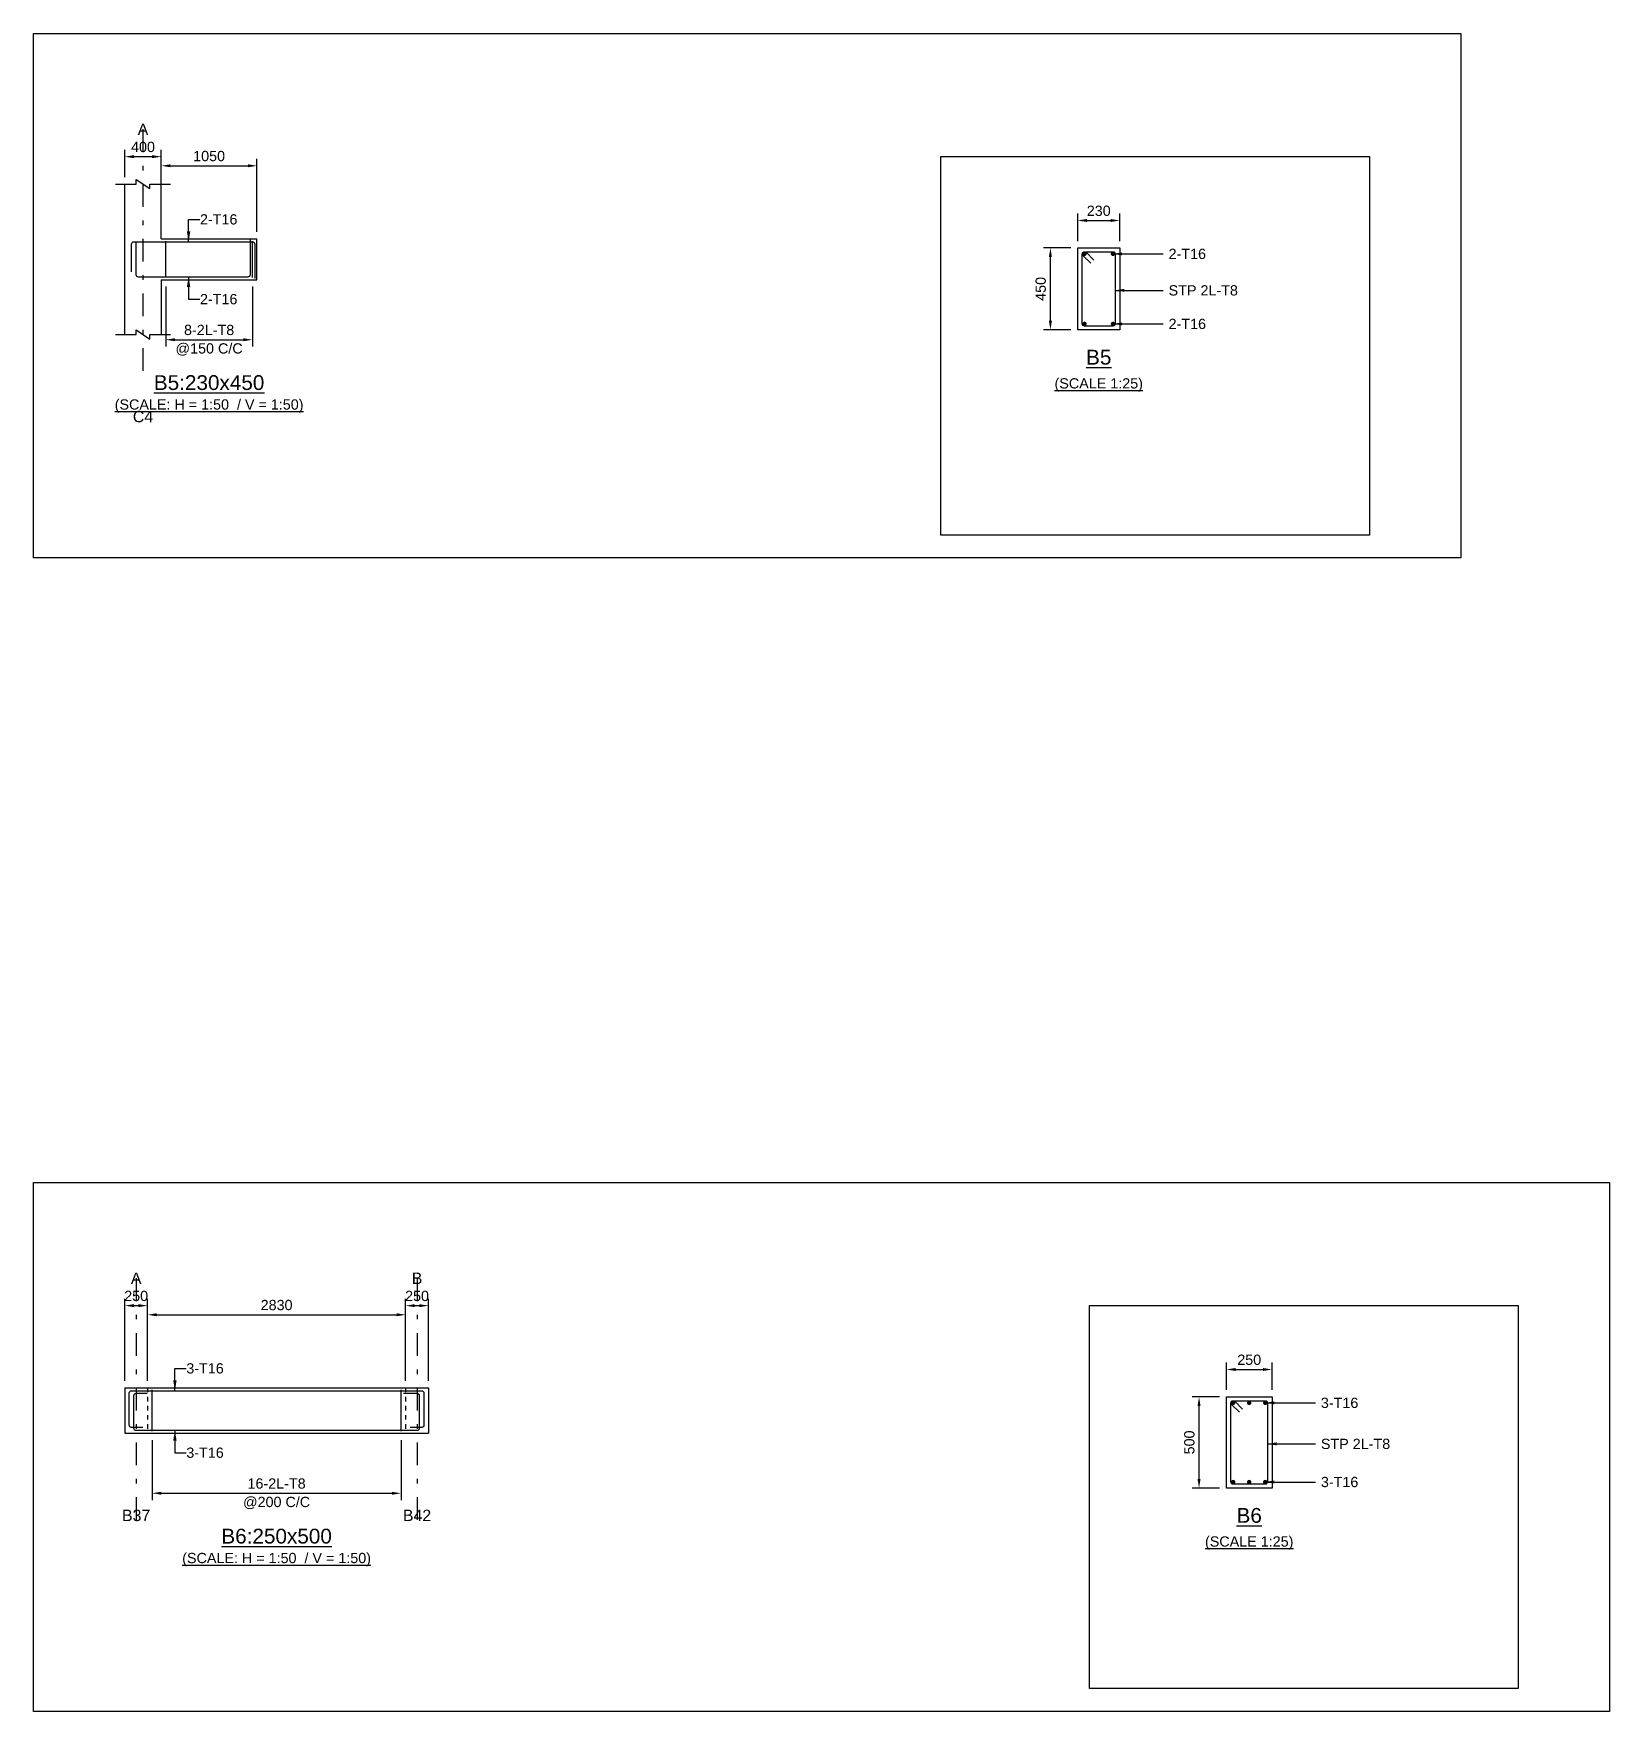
# Model space of a CAD drawing. Header units: inches. Extents: x -2000 to 143800, y -765100 to 3300.
# Drawn here: x -2000 to 32560, y -84000 to -47200 of the extents above; entities that cross this region are included whole.
import ezdxf
from ezdxf.enums import TextEntityAlignment as Align

# ---------------------------------------------------------------- set-up
doc = ezdxf.new("R2010")
doc.units = ezdxf.units.IN
doc.header["$LTSCALE"] = 1000
doc.header["$MEASUREMENT"] = 0
doc.linetypes.add('SCCenter', pattern=[1.2, 0.5, -0.3, 0.1, -0.3])
doc.linetypes.add('SCHidden', pattern=[0.2, 0.1, -0.1])
for name, color, linetype in [('Concrete Line', 2, 'Continuous'), ('Cut Line', 31, 'Continuous'), ('Dimension', 31, 'Continuous'), ('Grid', 8, 'Continuous'), ('Labels', 4, 'Continuous'), ('Labels_Support', 4, 'Continuous'), ('Link', 225, 'Continuous'), ('Reinforcement', 4, 'Continuous'), ('Schedule Border', 60, 'Continuous'), ('Text', 31, 'Continuous'), ('Text_Scale', 31, 'Continuous')]:
    doc.layers.add(name, color=color, linetype=linetype)
doc.styles.add('SC-SansSerif', font='SansSerif')
doc.styles.get("Standard").update_dxf_attribs({"font": 'txt.shx'})
doc.dimstyles.new('SCBBSDimStyl', dxfattribs={"dimtxt": 225, "dimasz": 200, "dimexe": 150, "dimexo": 150, "dimgap": 100, "dimtad": 1, "dimtoh": 1, "dimdec": 0, "dimzin": 0, "dimdsep": 46, "dimtxsty": 'SC-SansSerif', "dimcen": 0.09, "dimclrd": 8, "dimclre": 8, "dimclrt": 31, "dimadec": 0, "dimazin": 0, "dimtfac": 1, "dimtdec": 0, "dimtix": 1, "dimtofl": 0, "dimtmove": 0, "dimatfit": 3, "dimfxl": 1, "dimtolj": 1, "dimtzin": 0, "dimarcsym": 0})
doc.dimstyles.get("Standard").update_dxf_attribs({"dimtxt": 0.18, "dimasz": 225, "dimexe": 0.18, "dimexo": 0.0625, "dimgap": 0.09, "dimtad": 0, "dimtih": 1, "dimtoh": 1, "dimdec": 4, "dimzin": 0, "dimdsep": 46, "dimtxsty": 'Standard', "dimcen": 0.09, "dimadec": 0, "dimazin": 0, "dimtfac": 1, "dimtdec": 4, "dimtofl": 0, "dimtmove": 0, "dimatfit": 3, "dimfxl": 1, "dimtolj": 1, "dimtzin": 0, "dimarcsym": 0})

# ---------------------------------------------------------------- blocks, each defined once
blk = doc.blocks.new('*D51')
at = {"color": 8, "linetype": 'ByBlock', "lineweight": -2}
for p, q in [((900, -52750), (900, -54065)), ((2800, -52750), (2800, -54065)), ((1100, -53915), (2600, -53915))]:
    blk.add_line(p, q, dxfattribs=at)
at = {"color": 8}
for points in [[(900, -53915), (1100, -53882), (1100, -53948)], [(2800, -53915), (2600, -53948), (2600, -53882)]]:
    blk.add_solid(points, dxfattribs=at)
at = {"layer": 'DEFPOINTS', "color": 31}
for p in [(900, -52600), (2800, -52600), (900, -53915)]:
    blk.add_point(p, dxfattribs=at)
at = {"color": 31, "char_height": 225, "attachment_point": 5, "style": 'SC-SansSerif'}
for s, insert in [('\\A1;8-2L-T8', (1850, -53702)), ('\\A1;@150 C/C', (1850, -54128))]:
    blk.add_mtext(s, dxfattribs=dict(at, insert=insert))
blk = doc.blocks.new('*D52')
at = {"color": 8, "linetype": 'ByBlock', "lineweight": -2}
for p, q in [((20900, -51750), (20900, -51150)), ((21820, -51750), (21820, -51150)), ((21100, -51300), (21620, -51300))]:
    blk.add_line(p, q, dxfattribs=at)
at = {"color": 8}
for points in [[(20900, -51300), (21100, -51267), (21100, -51333)], [(21820, -51300), (21620, -51333), (21620, -51267)]]:
    blk.add_solid(points, dxfattribs=at)
at = {"layer": 'DEFPOINTS', "color": 31}
for p in [(20900, -51300), (20900, -51900), (21820, -51900)]:
    blk.add_point(p, dxfattribs=at)
at = {"color": 31, "insert": (21360, -51088), "char_height": 225, "attachment_point": 5, "style": 'SC-SansSerif'}
blk.add_mtext('\\A1;230', dxfattribs=at)
blk = doc.blocks.new('*D53')
at = {"color": 8, "linetype": 'ByBlock', "lineweight": -2}
for p, q in [((20750, -51900), (20150, -51900)), ((20300, -53500), (20300, -52100)), ((20750, -53700), (20150, -53700))]:
    blk.add_line(p, q, dxfattribs=at)
at = {"color": 8}
for points in [[(20300, -51900), (20333, -52100), (20267, -52100)], [(20300, -53700), (20267, -53500), (20333, -53500)]]:
    blk.add_solid(points, dxfattribs=at)
at = {"layer": 'DEFPOINTS', "color": 31}
for p in [(20900, -51900), (20300, -53700), (20900, -53700)]:
    blk.add_point(p, dxfattribs=at)
at = {"color": 31, "insert": (20088, -52800), "char_height": 225, "attachment_point": 5, "rotation": 90, "style": 'SC-SansSerif'}
blk.add_mtext('\\A1;450', dxfattribs=at)
blk = doc.blocks.new('*D54')
at = {"color": 8, "linetype": 'ByBlock', "lineweight": -2}
for p, q in [((800, -50350), (800, -49950)), ((2900, -51550), (2900, -49950)), ((1000, -50100), (2700, -50100))]:
    blk.add_line(p, q, dxfattribs=at)
at = {"color": 8}
for points in [[(800, -50100), (1000, -50067), (1000, -50133)], [(2900, -50100), (2700, -50133), (2700, -50067)]]:
    blk.add_solid(points, dxfattribs=at)
at = {"layer": 'DEFPOINTS', "color": 31}
for p in [(800, -50100), (800, -50500), (2900, -51700)]:
    blk.add_point(p, dxfattribs=at)
at = {"color": 31, "insert": (1850, -49888), "char_height": 225, "attachment_point": 5, "style": 'SC-SansSerif'}
blk.add_mtext('\\A1;1050', dxfattribs=at)
blk = doc.blocks.new('*D55')
at = {"color": 8, "linetype": 'ByBlock', "lineweight": -2}
for p, q in [((0, -50350), (0, -49750)), ((200, -49900), (600, -49900)), ((800, -51550), (800, -49750))]:
    blk.add_line(p, q, dxfattribs=at)
at = {"color": 8}
for points in [[(0, -49900), (200, -49867), (200, -49933)], [(800, -49900), (600, -49933), (600, -49867)]]:
    blk.add_solid(points, dxfattribs=at)
at = {"layer": 'DEFPOINTS', "color": 31}
for p in [(0, -49900), (0, -50500), (800, -51700)]:
    blk.add_point(p, dxfattribs=at)
at = {"color": 31, "insert": (400, -49688), "char_height": 225, "attachment_point": 5, "style": 'SC-SansSerif'}
blk.add_mtext('\\A1;400', dxfattribs=at)
blk = doc.blocks.new('*D56')
at = {"color": 8, "linetype": 'ByBlock', "lineweight": -2}
for p, q in [((600, -78050), (600, -79365)), ((6060, -78050), (6060, -79365)), ((800, -79215), (5860, -79215))]:
    blk.add_line(p, q, dxfattribs=at)
at = {"color": 8}
for points in [[(600, -79215), (800, -79182), (800, -79248)], [(6060, -79215), (5860, -79248), (5860, -79182)]]:
    blk.add_solid(points, dxfattribs=at)
at = {"layer": 'DEFPOINTS', "color": 31}
for p in [(600, -77900), (6060, -77900), (600, -79215)]:
    blk.add_point(p, dxfattribs=at)
at = {"color": 31, "char_height": 225, "attachment_point": 5, "style": 'SC-SansSerif'}
for s, insert in [('\\A1;16-2L-T8', (3330, -79002)), ('\\A1;@200 C/C', (3330, -79428))]:
    blk.add_mtext(s, dxfattribs=dict(at, insert=insert))
blk = doc.blocks.new('*D57')
at = {"color": 8, "linetype": 'ByBlock', "lineweight": -2}
for p, q in [((24160, -76950), (24160, -76350)), ((24360, -76500), (24960, -76500)), ((25160, -76950), (25160, -76350))]:
    blk.add_line(p, q, dxfattribs=at)
at = {"color": 8}
for points in [[(24160, -76500), (24360, -76467), (24360, -76533)], [(25160, -76500), (24960, -76533), (24960, -76467)]]:
    blk.add_solid(points, dxfattribs=at)
at = {"layer": 'DEFPOINTS', "color": 31}
for p in [(24160, -76500), (24160, -77100), (25160, -77100)]:
    blk.add_point(p, dxfattribs=at)
at = {"color": 31, "insert": (24660, -76288), "char_height": 225, "attachment_point": 5, "style": 'SC-SansSerif'}
blk.add_mtext('\\A1;250', dxfattribs=at)
blk = doc.blocks.new('*D58')
at = {"color": 8, "linetype": 'ByBlock', "lineweight": -2}
for p, q in [((24010, -77100), (23410, -77100)), ((23560, -78900), (23560, -77300)), ((24010, -79100), (23410, -79100))]:
    blk.add_line(p, q, dxfattribs=at)
at = {"color": 8}
for points in [[(23560, -77100), (23593, -77300), (23527, -77300)], [(23560, -79100), (23527, -78900), (23593, -78900)]]:
    blk.add_solid(points, dxfattribs=at)
at = {"layer": 'DEFPOINTS', "color": 31}
for p in [(24160, -77100), (23560, -79100), (24160, -79100)]:
    blk.add_point(p, dxfattribs=at)
at = {"color": 31, "insert": (23348, -78100), "char_height": 225, "attachment_point": 5, "rotation": 90, "style": 'SC-SansSerif'}
blk.add_mtext('\\A1;500', dxfattribs=at)
blk = doc.blocks.new('*D59')
at = {"color": 8, "linetype": 'ByBlock', "lineweight": -2}
for p, q in [((500, -76750), (500, -75150)), ((700, -75300), (5960, -75300)), ((6160, -76750), (6160, -75150))]:
    blk.add_line(p, q, dxfattribs=at)
at = {"color": 8}
for points in [[(500, -75300), (700, -75267), (700, -75333)], [(6160, -75300), (5960, -75333), (5960, -75267)]]:
    blk.add_solid(points, dxfattribs=at)
at = {"layer": 'DEFPOINTS', "color": 31}
for p in [(500, -75300), (500, -76900), (6160, -76900)]:
    blk.add_point(p, dxfattribs=at)
at = {"color": 31, "insert": (3330, -75088), "char_height": 225, "attachment_point": 5, "style": 'SC-SansSerif'}
blk.add_mtext('\\A1;2830', dxfattribs=at)
blk = doc.blocks.new('*D60')
at = {"color": 8, "linetype": 'ByBlock', "lineweight": -2}
for p, q in [((0, -76750), (0, -74950)), ((500, -76750), (500, -74950)), ((200, -75100), (300, -75100))]:
    blk.add_line(p, q, dxfattribs=at)
at = {"color": 8}
for points in [[(0, -75100), (200, -75067), (200, -75133)], [(500, -75100), (300, -75133), (300, -75067)]]:
    blk.add_solid(points, dxfattribs=at)
at = {"layer": 'DEFPOINTS', "color": 31}
for p in [(0, -75100), (0, -76900), (500, -76900)]:
    blk.add_point(p, dxfattribs=at)
at = {"color": 31, "insert": (250, -74888), "char_height": 225, "attachment_point": 5, "style": 'SC-SansSerif'}
blk.add_mtext('\\A1;250', dxfattribs=at)
blk = doc.blocks.new('*D61')
at = {"color": 8, "linetype": 'ByBlock', "lineweight": -2}
for p, q in [((6160, -76750), (6160, -74950)), ((6660, -76750), (6660, -74950)), ((6360, -75100), (6460, -75100))]:
    blk.add_line(p, q, dxfattribs=at)
at = {"color": 8}
for points in [[(6160, -75100), (6360, -75067), (6360, -75133)], [(6660, -75100), (6460, -75133), (6460, -75067)]]:
    blk.add_solid(points, dxfattribs=at)
at = {"layer": 'DEFPOINTS', "color": 31}
for p in [(6160, -75100), (6160, -76900), (6660, -76900)]:
    blk.add_point(p, dxfattribs=at)
at = {"color": 31, "insert": (6410, -74888), "char_height": 225, "attachment_point": 5, "style": 'SC-SansSerif'}
blk.add_mtext('\\A1;250', dxfattribs=at)

msp = doc.modelspace()

# ---------------------------------------------------------------- linework, layer by layer
at = {"layer": 'Concrete Line'}
for p, q in [((0, -53800), (0, -50500)), ((800, -51700), (800, -50500)), ((2900, -52600), (2900, -51700)), ((800, -52600), (800, -53800))]:
    msp.add_line(p, q, dxfattribs=at)
for points in [[(800, -51700), (2900, -51700)], [(800, -52600), (2900, -52600)], [(0, -76900), (500, -76900)], [(0, -76900), (0, -77900)], [(500, -76900), (6160, -76900)], [(6160, -76900), (6660, -76900)], [(6660, -76900), (6660, -77900)], [(0, -77900), (500, -77900)], [(500, -77900), (6160, -77900)], [(6160, -77900), (6660, -77900)]]:
    msp.add_lwpolyline(points, dxfattribs=at)
for points in [[(20900, -51900), (21820, -51900), (21820, -53700), (20900, -53700)], [(24160, -77100), (25160, -77100), (25160, -79100), (24160, -79100)]]:
    msp.add_lwpolyline(points, close=True, dxfattribs=at)
at = {"layer": 'Concrete Line', "color": 8, "linetype": 'SCHidden'}
for points in [[(500, -76900), (500, -77900)], [(6160, -76900), (6160, -77900)]]:
    msp.add_lwpolyline(points, dxfattribs=at)
at = {"layer": 'Cut Line'}
for points in [[(-200, -50500), (250, -50500), (250, -50400), (550, -50600), (550, -50500), (1000, -50500)], [(-200, -53800), (250, -53800), (250, -53700), (550, -53900), (550, -53800), (1000, -53800)]]:
    msp.add_lwpolyline(points, dxfattribs=at)
at = {"layer": 'Grid', "linetype": 'SCCenter'}
for p, q in [((400, -49300), (400, -54600)), ((250, -74500), (250, -79900)), ((6410, -74500), (6410, -79900))]:
    msp.add_line(p, q, dxfattribs=at)
at = {"layer": 'Grid'}
for centre in [(400, -49300), (250, -74500), (6410, -74500)]:
    msp.add_circle(centre, 0, dxfattribs=at)
at = {"layer": 'Link'}
for p, q in [((900, -52550), (900, -51750)), ((2800, -52550), (2800, -51750)), ((600, -77850), (600, -76950)), ((6060, -77850), (6060, -76950))]:
    msp.add_line(p, q, dxfattribs=at)
for points in [[(21183.8, -52235.6), (21014.1, -52065.9, -0.6681786), (21048, -51984), (21672, -51984, -0.4142136), (21720, -52032), (21720, -53568, -0.4142136), (21672, -53616), (21048, -53616, -0.4142136), (21000, -53568), (21000, -52032, -0.6681786), (21081.9, -51998.1), (21251.6, -52167.8)], [(24443.8, -77435.6), (24274.1, -77265.9, -0.6681786), (24308, -77184), (25012, -77184, -0.4142136), (25060, -77232), (25060, -78968, -0.4142136), (25012, -79016), (24308, -79016, -0.4142136), (24260, -78968), (24260, -77232, -0.6681786), (24341.9, -77198.1), (24511.6, -77367.8)]]:
    msp.add_lwpolyline(points, format="xyb", dxfattribs=at)
at = {"layer": 'Reinforcement'}
for points in [[(148, -52426), (148, -51816, -0.4142136), (198, -51766), (2800, -51766, -0.4142136), (2850, -51816), (2850, -52575)], [(244, -51778), (244, -52484, 0.4142136), (294, -52534), (2704, -52534, 0.4142136), (2754, -52484), (2754, -51725)], [(398, -77770), (148, -77770, -0.4142136), (98, -77720), (98, -77016, -0.4142136), (148, -76966), (6512, -76966, -0.4142136), (6562, -77016), (6562, -77720, -0.4142136), (6512, -77770), (6262, -77770)], [(494, -77030), (244, -77030, 0.4142136), (194, -77080), (194, -77784, 0.4142136), (244, -77834), (6416, -77834, 0.4142136), (6466, -77784), (6466, -77080, 0.4142136), (6416, -77030), (6116, -77030)]]:
    msp.add_lwpolyline(points, format="xyb", dxfattribs=at)
at = {"layer": 'Reinforcement', "const_width": 48}
for points in [[(21024, -52032, 1), (21072, -52032, 1)], [(21648, -52032, 1), (21696, -52032, 1)], [(21024, -53568, 1), (21072, -53568, 1)], [(21648, -53568, 1), (21696, -53568, 1)], [(24284, -77232, 1), (24332, -77232, 1)], [(24636, -77232, 1), (24684, -77232, 1)], [(24988, -77232, 1), (25036, -77232, 1)], [(24284, -78968, 1), (24332, -78968, 1)], [(24636, -78968, 1), (24684, -78968, 1)], [(24988, -78968, 1), (25036, -78968, 1)]]:
    msp.add_lwpolyline(points, format="xyb", close=True, dxfattribs=at)
at = {"layer": 'Schedule Border'}
for points in [[(-2000, -47200), (29300, -47200), (29300, -58700), (-2000, -58700)], [(17900, -49900), (27300, -49900), (27300, -58200), (17900, -58200)], [(-2000, -72400), (32560, -72400), (32560, -84000), (-2000, -84000)], [(21160, -75100), (30560, -75100), (30560, -83500), (21160, -83500)]]:
    msp.add_lwpolyline(points, close=True, dxfattribs=at)

# ---------------------------------------------------------------- texts
at = {"layer": 'Grid', "style": 'SC-SansSerif'}
for s, p in [('A', (400, -49300)), ('A', (250, -74500)), ('B', (6410, -74500))]:
    msp.add_text(s, height=250, dxfattribs=at).set_placement(p, align=Align.MIDDLE)
at = {"layer": 'Labels', "style": 'SC-SansSerif'}
for s, p in [('%%uB5', (21360, -54300)), ('%%uB6', (24660, -79700))]:
    msp.add_text(s, height=325, dxfattribs=at).set_placement(p, align=Align.MIDDLE)
for s, p in [('%%uB5:230x450', (1850, -55115)), ('%%uB6:250x500', (3330, -80415))]:
    msp.add_text(s, height=325, dxfattribs=at).set_placement(p, align=Align.BOTTOM_CENTER)
at = {"layer": 'Labels_Support', "style": 'SC-SansSerif'}
for s, p in [('C4', (400, -55800)), ('B37', (250, -79900)), ('B42', (6410, -79900))]:
    msp.add_text(s, height=250, dxfattribs=at).set_placement(p, align=Align.BOTTOM_CENTER)
at = {"layer": 'Text', "style": 'SC-SansSerif'}
for s, p in [('2-T16', (1650, -51275)), ('2-T16', (22892, -52032)), ('2-T16', (1650, -53025)), ('STP 2L-T8', (22892, -52832)), ('2-T16', (22892, -53568)), ('3-T16', (1350, -76475)), ('3-T16', (26232, -77232)), ('3-T16', (1350, -78325)), ('STP 2L-T8', (26232, -78132)), ('3-T16', (26232, -78968))]:
    msp.add_text(s, height=225, dxfattribs=at).set_placement(p, align=Align.MIDDLE_LEFT)
for p in [(21360, -54900), (24660, -80300)]:
    msp.add_text('%%u(SCALE 1:25)', height=225, dxfattribs=at).set_placement(p, align=Align.MIDDLE)
at = {"layer": 'Text_Scale', "style": 'SC-SansSerif'}
for p in [(1850, -55515), (3330, -80815)]:
    msp.add_text('%%u(SCALE: H = 1:50  / V = 1:50)', height=225, dxfattribs=at).set_placement(p, align=Align.BOTTOM_CENTER)

# ---------------------------------------------------------------- dimensions: what is measured, and where the dimension line sits
at = {"layer": 'Dimension'}
for base, p1, p2, text, picture, middle in [((800, -49900), (0, -50500), (800, -51700), '400', '*D55', (400, -49900)), ((2900, -50100), (800, -50500), (2900, -51700), '1050', '*D54', (1850, -50100)), ((2800, -53915), (900, -52600), (2800, -52600), '8-2L-T8\\X@150 C/C', '*D51', (1850, -53915)), ((500, -75100), (0, -76900), (500, -76900), '250', '*D60', (250, -75100)), ((6160, -75300), (500, -76900), (6160, -76900), '2830', '*D59', (3330, -75300)), ((6660, -75100), (6160, -76900), (6660, -76900), '250', '*D61', (6410, -75100)), ((6060, -79215), (600, -77900), (6060, -77900), '16-2L-T8\\X@200 C/C', '*D56', (3330, -79215))]:
    dim = msp.add_linear_dim(base=base, p1=p1, p2=p2, text=text, dimstyle='SCBBSDimStyl', dxfattribs=at)
    dim.commit()
    dim.dimension.update_dxf_attribs({"geometry": picture, "text_midpoint": middle})
for base, p1, p2, angle, text, picture, middle in [((21820, -51300), (20900, -51900), (21820, -51900), 0, '230', '*D52', (21360, -51300)), ((20300, -51900), (20900, -53700), (20900, -51900), 90, '450', '*D53', (20300, -52800)), ((25160, -76500), (24160, -77100), (25160, -77100), 0, '250', '*D57', (24660, -76500)), ((23560, -77100), (24160, -79100), (24160, -77100), 90, '500', '*D58', (23560, -78100))]:
    dim = msp.add_linear_dim(base=base, p1=p1, p2=p2, angle=angle, text=text, dimstyle='SCBBSDimStyl', override={"dimjust": 0}, dxfattribs=at)
    dim.commit()
    dim.dimension.update_dxf_attribs({"geometry": picture, "text_midpoint": middle, "dimtype": 129})

# ---------------------------------------------------------------- leaders
at = {"layer": 'Dimension', "color": 8}
for points, dimstyle in [([(1400, -51766), (1400, -51275), (1650, -51275)], 'Standard'), ([(21672, -52032), (22172, -52032), (22772, -52032)], 'SCBBSDimStyl'), ([(1400, -52534), (1400, -53025), (1650, -53025)], 'Standard'), ([(21720, -52832), (22772, -52832)], 'SCBBSDimStyl'), ([(21672, -53568), (22172, -53568), (22772, -53568)], 'SCBBSDimStyl'), ([(1100, -76966), (1100, -76475), (1350, -76475)], 'Standard'), ([(25012, -77232), (25512, -77232), (26112, -77232)], 'SCBBSDimStyl'), ([(1100, -77834), (1100, -78325), (1350, -78325)], 'Standard'), ([(25060, -78132), (26112, -78132)], 'SCBBSDimStyl'), ([(25012, -78968), (25512, -78968), (26112, -78968)], 'SCBBSDimStyl')]:
    msp.add_leader(points, dimstyle=dimstyle, dxfattribs=at)

doc.saveas('drawing.dxf')
